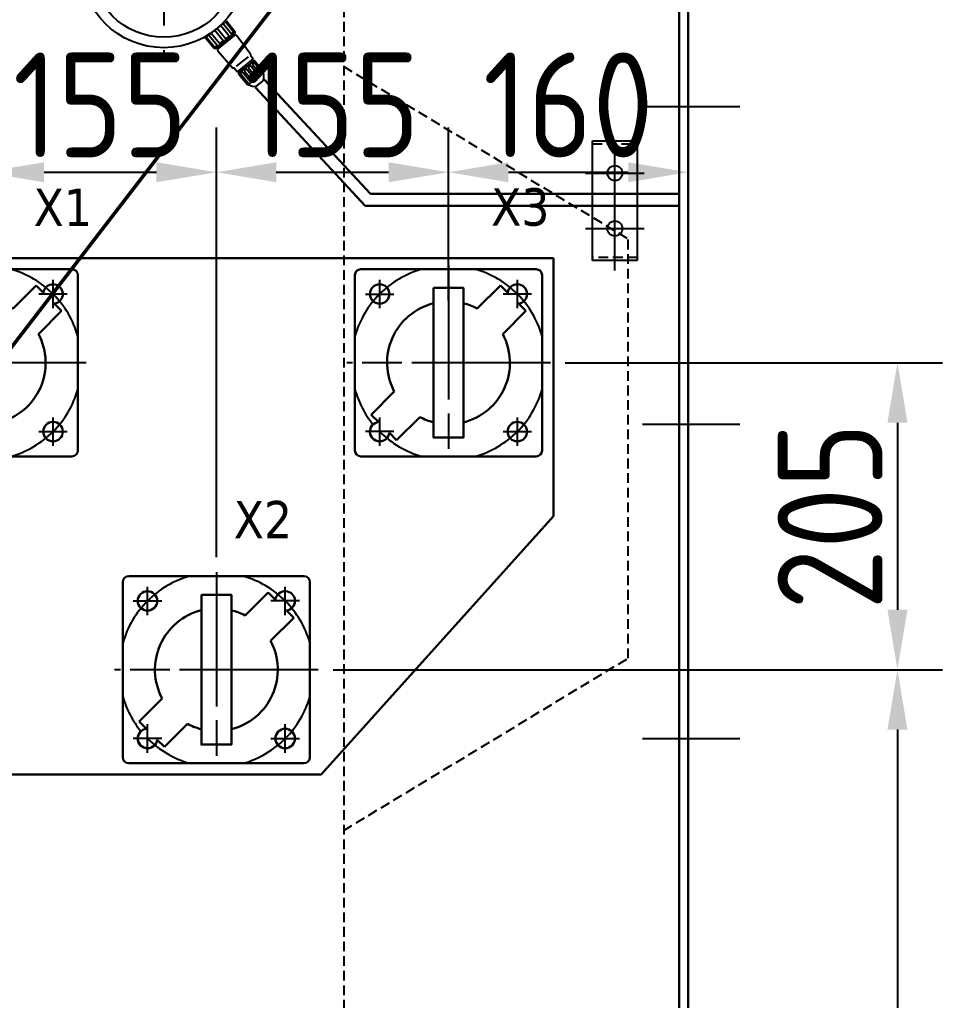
# Model space of a CAD drawing. Header units: millimetres. Extents: x 126854 to 137041, y -144259 to -137812.
# Drawn here: x 129265 to 129881, y -139700 to -139045 of the extents above; entities that cross this region are included whole.
import ezdxf

# ---------------------------------------------------------------- set-up
doc = ezdxf.new("R2010")
doc.units = ezdxf.units.MM
doc.header["$LTSCALE"] = 13
for name, pattern in [('CENTER', [50.8, 31.75, -6.35, 6.35, -6.35]), ('CENTERX2', [101.6, 63.5, -12.7, 12.7, -12.7]), ('DASHED', [0.75, 0.5, -0.25])]:
    doc.linetypes.add(name, pattern=pattern)
doc.layers.get('0').update_dxf_attribs({"color": 1, "linetype": 'CENTER'})
for name, color, linetype in [('1', 4, 'Continuous'), ('4虚线层', 6, 'DASHED'), ('PDF_几何图形', 7, 'Continuous'), ('粗实线', 4, 'Continuous')]:
    doc.layers.add(name, color=color, linetype=linetype)
doc.layers.add('标注、文本', color=3, linetype='Continuous', lineweight=25)
doc.styles.get("Standard").update_dxf_attribs({"font": 'gbenor.shx', "bigfont": 'gbcbig.shx'})
doc.styles.add('Tahoma$001', font='tahoma.ttf', dxfattribs={"height": 2.159784})
doc.dimstyles.new('1-15', dxfattribs={"dimscale": 20, "dimtxt": 3.5, "dimasz": 2, "dimexe": 1.5, "dimexo": 0.5, "dimgap": 0.5, "dimtad": 1, "dimtoh": 1, "dimdec": 1, "dimdsep": 46, "dimtxsty": 'Standard', "dimcen": 2.5, "dimclrd": 3, "dimclre": 3, "dimclrt": 3, "dimadec": 0, "dimazin": 2, "dimtfac": 1, "dimtdec": 1, "dimtmove": 0, "dimatfit": 2, "dimfxl": 1, "dimarcsym": 0})

# ---------------------------------------------------------------- blocks, each defined once
blk = doc.blocks.new('A$C7B0A0AAD')
blk.add_line((22.04, 19.29), (22.04, 19.29))
at = {"layer": '1', "color": 1, "linetype": 'CENTERX2', "lineweight": -3, "ltscale": 0.1}
for p, q in [((68, 130.5), (68, 0)), ((22.04, 101.71), (22.04, 120.71)), ((68, 123.25), (68, 7.25)), ((113.96, 101.71), (113.96, 120.71)), ((12.54, 111.21), (31.54, 111.21)), ((123.46, 111.21), (104.46, 111.21)), ((136, 65.25), (0, 65.25)), ((126, 65.25), (10, 65.25)), ((22.04, 9.79), (22.04, 28.79)), ((113.96, 9.79), (113.96, 28.79)), ((31.54, 19.29), (12.54, 19.29)), ((104.46, 19.29), (123.46, 19.29))]:
    blk.add_line(p, q, dxfattribs=at)
for start, end in [(105.94237, 164.06386), (15.93614, 74.05763), (195.93614, 219.26803), (285.94237, 344.06386), (224.99981, 254.05763)]:
    blk.add_arc((68, 65.25), 65, start, end, dxfattribs=at)
at = {"layer": '粗实线', "lineweight": 30}
for p, q in [((126.5, 127.75), (9.5, 127.75)), ((5.5, 123.75), (5.5, 6.75)), ((130.5, 123.75), (130.5, 6.75)), ((87.24, 101.46), (102.65, 116.87)), ((107.51, 112.01), (102.65, 116.87)), ((104.21, 84.49), (119.62, 99.9)), ((119.62, 99.9), (114.76, 104.76)), ((16.38, 30.6), (31.79, 46.01)), ((21.24, 25.74), (16.38, 30.6)), ((33.35, 13.63), (48.76, 29.04)), ((33.35, 13.63), (28.49, 18.49)), ((126.5, 2.75), (9.5, 2.75))]:
    blk.add_line(p, q, dxfattribs=at)
blk.add_lwpolyline([(58, 115.25), (78, 115.25), (78, 15.25), (58, 15.25)], close=True, dxfattribs=at)
for centre in [(22.04, 111.21), (113.96, 19.29)]:
    blk.add_circle(centre, 6.5, dxfattribs=at)
for centre, radius, start, end in [((9.5, 123.75), 4, 90, 180), ((126.5, 123.75), 4, 0, 90), ((113.96, 111.21), 6.5, 277.02013, 172.97987), ((68, 65.25), 41, 104.11698, 207.98135), ((68, 65.25), 41, 62.01865, 75.88302), ((68, 65.25), 41, 284.11698, 27.98135), ((68, 65.25), 41, 242.01865, 255.88302), ((22.04, 19.29), 6.5, 97.02013, 352.97987), ((22.04, 19.29), 6.5, 135, 315), ((9.5, 6.75), 4, 180, 270), ((126.5, 6.75), 4, 270, 360)]:
    blk.add_arc(centre, radius, start, end, dxfattribs=at)
blk = doc.blocks.new('*D111')
at = {"layer": 'Defpoints', "color": 0, "lineweight": 30}
for p in [(129241.69, -139146.57), (129396.69, -139146.57), (129396.69, -139413.6)]:
    blk.add_point(p, dxfattribs=at)
at = {"layer": '标注、文本', "color": 3, "lineweight": -2}
for p, q in [((129241.69, -139136.57), (129241.69, -139116.57)), ((129396.69, -139403.6), (129396.69, -139116.57)), ((129281.69, -139146.57), (129356.69, -139146.57))]:
    blk.add_line(p, q, dxfattribs=at)
at = {"layer": '标注、文本', "color": 3, "lineweight": 30}
for points in [[(129281.69, -139139.9), (129281.69, -139153.23), (129241.69, -139146.57)], [(129356.69, -139139.9), (129356.69, -139153.23), (129396.69, -139146.57)]]:
    blk.add_solid(points, dxfattribs=at)
at = {"layer": '标注、文本', "color": 3, "insert": (129319.19, -139101.57), "char_height": 70, "attachment_point": 5}
blk.add_mtext('155', dxfattribs=at)
blk = doc.blocks.new('*D112')
at = {"layer": 'Defpoints', "color": 0, "lineweight": 30}
for p in [(129551.69, -139146.57), (129551.69, -139210.6), (129396.69, -139260.08)]:
    blk.add_point(p, dxfattribs=at)
at = {"layer": '标注、文本', "color": 3, "lineweight": -2}
for p, q in [((129396.69, -139250.08), (129396.69, -139116.57)), ((129551.69, -139200.6), (129551.69, -139116.57)), ((129436.69, -139146.57), (129511.69, -139146.57))]:
    blk.add_line(p, q, dxfattribs=at)
at = {"layer": '标注、文本', "color": 3, "lineweight": 30}
for points in [[(129436.69, -139139.9), (129436.69, -139153.23), (129396.69, -139146.57)], [(129511.69, -139139.9), (129511.69, -139153.23), (129551.69, -139146.57)]]:
    blk.add_solid(points, dxfattribs=at)
at = {"layer": '标注、文本', "color": 3, "insert": (129474.19, -139101.57), "char_height": 70, "attachment_point": 5}
blk.add_mtext('155', dxfattribs=at)
blk = doc.blocks.new('*D113')
at = {"layer": 'Defpoints', "color": 0, "lineweight": 30}
for p in [(129711.69, -139146.57), (129551.69, -139242.34), (129711.69, -139242.34)]:
    blk.add_point(p, dxfattribs=at)
at = {"layer": '标注、文本', "color": 3, "lineweight": -2}
for p, q in [((129551.69, -139232.34), (129551.69, -139116.57)), ((129711.69, -139232.34), (129711.69, -139116.57)), ((129591.69, -139146.57), (129671.69, -139146.57))]:
    blk.add_line(p, q, dxfattribs=at)
at = {"layer": '标注、文本', "color": 3, "lineweight": 30}
for points in [[(129591.69, -139139.9), (129591.69, -139153.23), (129551.69, -139146.57)], [(129671.69, -139139.9), (129671.69, -139153.23), (129711.69, -139146.57)]]:
    blk.add_solid(points, dxfattribs=at)
at = {"layer": '标注、文本', "color": 3, "insert": (129631.69, -139101.57), "char_height": 70, "attachment_point": 5}
blk.add_mtext('160', dxfattribs=at)
blk = doc.blocks.new('*D114')
at = {"layer": 'Defpoints', "color": 0, "lineweight": 30}
for p in [(129619.69, -139273.85), (129464.69, -139478.85), (129851.44, -139478.85)]:
    blk.add_point(p, dxfattribs=at)
at = {"layer": '标注、文本', "color": 3, "lineweight": -2}
for p, q in [((129629.69, -139273.85), (129881.44, -139273.85)), ((129851.44, -139313.85), (129851.44, -139438.85)), ((129474.69, -139478.85), (129881.44, -139478.85))]:
    blk.add_line(p, q, dxfattribs=at)
at = {"layer": '标注、文本', "color": 3, "lineweight": 30}
for points in [[(129844.77, -139313.85), (129858.1, -139313.85), (129851.44, -139273.85)], [(129844.77, -139438.85), (129858.1, -139438.85), (129851.44, -139478.85)]]:
    blk.add_solid(points, dxfattribs=at)
at = {"layer": '标注、文本', "color": 3, "insert": (129806.44, -139376.35), "char_height": 70, "attachment_point": 5, "rotation": 90}
blk.add_mtext('205', dxfattribs=at)
blk = doc.blocks.new('*D115')
at = {"layer": 'Defpoints', "color": 0, "lineweight": 30}
for p in [(129765.54, -139478.85), (129711.69, -140485.95), (129851.44, -140485.95)]:
    blk.add_point(p, dxfattribs=at)
at = {"layer": '标注、文本', "color": 3, "lineweight": -2}
for p, q in [((129775.54, -139478.85), (129881.44, -139478.85)), ((129851.44, -139518.85), (129851.44, -140445.95)), ((129721.69, -140485.95), (129881.44, -140485.95))]:
    blk.add_line(p, q, dxfattribs=at)
at = {"layer": '标注、文本', "color": 3, "lineweight": 30}
for points in [[(129844.77, -139518.85), (129858.1, -139518.85), (129851.44, -139478.85)], [(129844.77, -140445.95), (129858.1, -140445.95), (129851.44, -140485.95)]]:
    blk.add_solid(points, dxfattribs=at)
at = {"layer": '标注、文本', "color": 3, "insert": (129806.44, -139982.4), "char_height": 70, "attachment_point": 5, "rotation": 90}
blk.add_mtext('1007', dxfattribs=at)
blk = doc.blocks.new('A$C1C912F39')
at = {"layer": 'PDF_几何图形'}
blk.add_line((113.4, 21.64), (113.27, 20.86), dxfattribs=at)
for points in [[(83.3, 32.48), (97.27, 43.84)], [(93.55, 40.77), (99.17, 33.79)], [(95.05, 42.01), (100.73, 35.03)], [(96.3, 43.77), (96.69, 43.32)], [(96.69, 43.32), (102.3, 36.33)], [(97.27, 43.84), (102.95, 36.79)], [(83.56, 33.46), (83.96, 33)], [(83.96, 33), (89.57, 26.02)], [(85.52, 34.31), (91.2, 27.32)], [(87.09, 35.55), (92.77, 28.56)], [(89.57, 37.57), (95.19, 30.59)], [(90.29, 25.3), (102.89, 35.48)], [(91.14, 38.81), (96.75, 31.83)], [(91.73, 25.17), (102.69, 34.05)], [(96.75, 31.83), (99.17, 33.79)], [(100.73, 35.03), (102.3, 36.33)], [(102.95, 36.79), (102.89, 35.48), (102.3, 36.33)], [(102.43, 35.09), (103.08, 34.24)], [(104.13, 33.85), (103.74, 34.18), (103.22, 34.24), (102.69, 34.05)], [(113.4, 21.64), (104.13, 33.85)], [(83.3, 32.48), (88.98, 25.49)], [(89.57, 26.02), (91.2, 27.32)], [(91.2, 27.32), (91.59, 27), (92.12, 26.93), (92.57, 27.13), (92.9, 27.58), (92.97, 28.11), (92.77, 28.56)], [(92.77, 28.56), (95.19, 30.59)], [(95.19, 30.59), (95.64, 30.26), (96.16, 30.19), (96.62, 30.39), (96.95, 30.85), (96.95, 31.37), (96.75, 31.83)], [(88.98, 25.49), (90.29, 25.3)], [(89.57, 26.02), (90.29, 25.3)], [(90.75, 25.69), (91.46, 24.84)], [(91.73, 25.17), (91.4, 24.78), (91.4, 24.25), (91.59, 23.73)], [(91.59, 23.73), (101.58, 12.11)], [(104.06, 13.48), (111.96, 19.81)], [(113.27, 20.86), (115.1, 18.38)], [(115.1, 18.38), (104.39, 9.76), (102.37, 12.11), (101.58, 12.11)], [(105.44, 8.78), (115.82, 17.2)], [(112.03, 12.83), (113.07, 13.74)], [(113.53, 13.68), (113.33, 13.81), (113.07, 13.74)], [(113.53, 13.68), (118.17, 7.93)], [(114.44, 17.79), (115.29, 16.75)], [(114.64, 14.98), (114.58, 14.79), (114.64, 14.53)], [(114.64, 14.98), (115.68, 15.77)], [(114.64, 14.53), (119.28, 8.78)], [(116.08, 15.7), (115.88, 15.83), (115.68, 15.77)], [(116.27, 17.14), (116.08, 17.27), (115.82, 17.2)], [(116.08, 15.7), (120.65, 9.89)], [(116.27, 17.14), (121.89, 9.89)], [(116.66, 16.62), (116.73, 16.68)], [(105.11, 10.28), (105.96, 9.24)], [(105.44, 8.78), (105.3, 8.59), (105.37, 8.39)], [(105.37, 8.39), (111.31, 1.34)], [(106.81, 8.65), (106.74, 8.45), (106.81, 8.26)], [(106.81, 8.65), (107.85, 9.43)], [(106.81, 8.26), (111.57, 2.58)], [(108.24, 9.43), (108.05, 9.5), (107.85, 9.43)], [(108.24, 9.43), (112.94, 3.62)], [(109.42, 10.74), (109.29, 10.54), (109.35, 10.28)], [(109.35, 10.28), (113.99, 4.54)], [(109.42, 10.74), (110.46, 11.59)], [(110.92, 11.52), (110.72, 11.65), (110.46, 11.59)], [(110.92, 11.52), (115.55, 5.78)], [(112.03, 12.83), (111.9, 12.63), (111.96, 12.44)], [(111.96, 12.44), (116.66, 6.63)], [(112.03, 1.27), (121.82, 9.17)], [(115.55, 5.78), (115.82, 5.58), (116.21, 5.52), (116.53, 5.65), (116.73, 5.97), (116.79, 6.3), (116.66, 6.63)], [(118.17, 7.93), (118.49, 7.67), (118.82, 7.67), (119.15, 7.8), (119.41, 8.06), (119.41, 8.45), (119.28, 8.78)], [(120.65, 9.89), (120.91, 9.63), (121.23, 9.63), (121.56, 9.76), (121.76, 10.02)], [(121.82, 9.17), (121.95, 9.5), (121.89, 9.89)], [(111.18, 1.47), (111.51, 1.6), (111.7, 1.93), (111.7, 2.25), (111.57, 2.58)], [(111.31, 1.34), (111.64, 1.14), (112.03, 1.27)], [(112.94, 3.62), (113.2, 3.43), (113.6, 3.43), (113.92, 3.56), (114.12, 3.82), (114.18, 4.21), (113.99, 4.54)], [(117.64, 0.29), (121.56, 3.49)]]:
    blk.add_lwpolyline(points, dxfattribs=at)
for radius in [55.46, 48.47, 48.47]:
    blk.add_circle((55.46, 81.31), radius, dxfattribs=at)
for points in [[(99.17, 33.79), (100.07, 32.73), (101.46, 33.89), (100.73, 35.03)], [(121.56, 3.49), (122.56, 5.41), (122.55, 7.17), (121.82, 9.17)], [(112.03, 1.27), (113.61, 0.1), (115.75, -0.35), (117.64, 0.29)]]:
    blk.add_open_spline(points, degree=3, dxfattribs=at)
blk = doc.blocks.new('A$C7F2363B2')
at = {"layer": '1'}
for p, q in [((6.59, 34.61), (86.59, 34.61)), ((6.59, 4.61), (6.59, 34.61)), ((86.59, 34.61), (86.59, 4.61)), ((86.59, 4.61), (6.59, 4.61))]:
    blk.add_line(p, q, dxfattribs=at)
at = {"layer": '1', "color": 1, "linetype": 'CENTERX2', "lineweight": -3, "ltscale": 0.1}
for p, q in [((28.09, 39.14), (28.09, 0)), ((65.09, 39.14), (65.09, 0)), ((0, 19.57), (93.18, 19.57))]:
    blk.add_line(p, q, dxfattribs=at)
at = {"layer": '1'}
for centre in [(28.07, 19.57, -960.03), (65.07, 19.57, -960.03)]:
    blk.add_circle(centre, 5, dxfattribs=at)
at = {"layer": '4虚线层'}
for p, q in [((8.59, 4.61), (8.59, 34.61)), ((84.59, 34.61), (84.59, 4.61))]:
    blk.add_line(p, q, dxfattribs=at)

msp = doc.modelspace()

# ---------------------------------------------------------------- linework, layer by layer
at = {"color": 7, "linetype": 'ByBlock', "lineweight": 30}
for p, q in [((129428.685, -139084.623), (129499.609, -139161.084)), ((129422.819, -139090.063), (129496.118, -139169.084)), ((129499.609, -139161.084), (129705.69, -139161.084)), ((129496.118, -139169.084), (129705.69, -139169.084))]:
    msp.add_line(p, q, dxfattribs=at)
at = {"layer": '1', "color": 1, "linetype": 'CENTERX2', "lineweight": -3, "ltscale": 0.1}
for p, q in [((129361.642, -138800.955), (129361.642, -139072.299)), ((129746.271, -139102.953), (129681.271, -139102.953)), ((129746.271, -139314.953), (129681.271, -139314.953)), ((129746.271, -139524.953), (129681.271, -139524.953))]:
    msp.add_line(p, q, dxfattribs=at)
at = {"layer": '4虚线层'}
for p, q in [((129481.69, -138782.933), (129481.69, -140377.948)), ((129481.69, -139075.946), (129671.69, -139191.098)), ((129671.69, -139471.098), (129671.69, -139191.098)), ((129481.69, -139586.249), (129671.69, -139471.098))]:
    msp.add_line(p, q, dxfattribs=at)
at = {"layer": '标注、文本', "color": 4, "lineweight": 30}
for p, q in [((129711.69, -140385.948), (129711.69, -138635.948)), ((129705.69, -140377.948), (129705.69, -138671.948)), ((129171.69, -139203.853), (129621.69, -139203.853)), ((129621.69, -139203.853), (129621.69, -139376.353)), ((129466.69, -139548.853), (129621.69, -139376.353)), ((129016.69, -139548.853), (129466.69, -139548.853))]:
    msp.add_line(p, q, dxfattribs=at)
at = {"layer": '粗实线', "lineweight": 50}
msp.add_line((129251.69, -139273.853), (129850.681, -138495.215), dxfattribs=at)

# ---------------------------------------------------------------- block references
at = {"layer": '标注、文本'}
for name, p in [('A$C1C912F39', (129306.15, -139089.236)), ('A$C7B0A0AAD', (129173.69, -139339.103)), ('A$C7B0A0AAD', (129483.69, -139339.103)), ('A$C7B0A0AAD', (129328.69, -139544.103)), ('A$C7B0A0AAD', (129328.69, -139544.103))]:
    msp.add_blockref(name, p, dxfattribs=at)
at = {"layer": '标注、文本', "rotation": 90}
msp.add_blockref('A$C7F2363B2', (129682.37, -139212.212), dxfattribs=at)

# ---------------------------------------------------------------- texts
at = {"layer": '标注、文本', "style": 'Tahoma$001'}
for s, p in [('X1', (129274.631, -139182.571)), ('X3', (129580.122, -139182.238)), ('X2', (129408.278, -139391.099))]:
    msp.add_text(s, height=25, dxfattribs=at).set_placement(p)

# ---------------------------------------------------------------- dimensions: what is measured, and where the dimension line sits
at = {"layer": '标注、文本'}
for base, p1, p2, picture, middle in [((129396.69, -139146.566), (129241.69, -139146.566), (129396.69, -139413.603), '*D111', (129319.19, -139101.566)), ((129551.69, -139146.566), (129396.69, -139260.085), (129551.69, -139210.603), '*D112', (129474.19, -139101.566)), ((129711.69, -139146.566), (129551.69, -139242.339), (129711.69, -139242.339), '*D113', (129631.69, -139101.566))]:
    dim = msp.add_linear_dim(base=base, p1=p1, p2=p2, dimstyle='1-15', dxfattribs=at)
    dim.commit()
    dim.dimension.update_dxf_attribs({"geometry": picture, "text_midpoint": middle})
dim = msp.add_linear_dim(base=(129851.437, -139478.853), p1=(129619.69, -139273.853), p2=(129464.69, -139478.853), angle=90, dimstyle='1-15', dxfattribs=at)
dim.commit()
dim.dimension.update_dxf_attribs({"geometry": '*D114', "text_midpoint": (129806.437, -139376.353)})
dim = msp.add_linear_dim(base=(129851.437, -140485.948), p1=(129765.538, -139478.853), p2=(129711.69, -140485.948), angle=90, dimstyle='1-15', override={"dimdec": 0}, dxfattribs=at)
dim.commit()
dim.dimension.update_dxf_attribs({"geometry": '*D115', "text_midpoint": (129806.437, -139982.401)})

doc.saveas('drawing.dxf')
